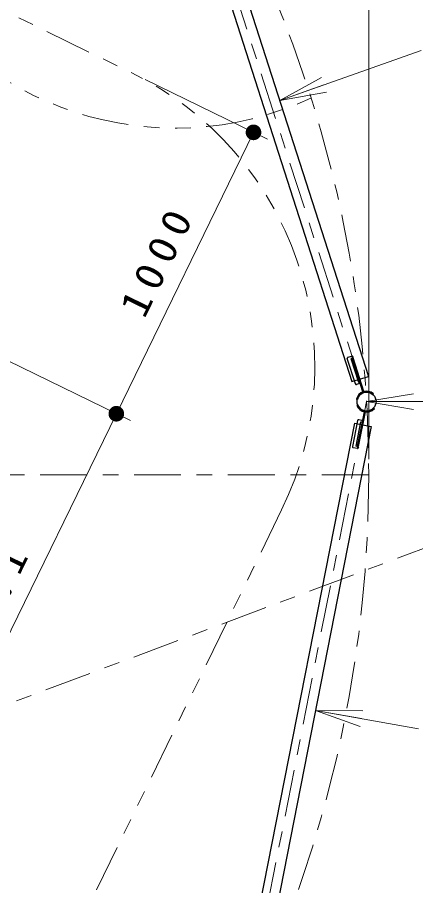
# Model space of a CAD drawing. Units: millimetres on the paper, scale 1:50. Extents: x -385 to 0, y -297 to 267.
# Drawn here: x -208 to -182.6, y 115.6 to 171.1 of the extents above; entities that cross this region are included whole.
import ezdxf

# ---------------------------------------------------------------- set-up
doc = ezdxf.new("R2010")
doc.units = ezdxf.units.MM
doc.linetypes.add('USER2', pattern=[6, 3, -1, 1, -1])
doc.linetypes.add('USER3', pattern=[8, 3, -1, 1, -1, 1, -1])
doc.layers.add('LY_1', color=7, linetype='Continuous', lineweight=25)
doc.styles.add('ＭＳ ゴシック', font='')
doc.styles.get('ＭＳ ゴシック').set_extended_font_data('MS Gothic')

# ---------------------------------------------------------------- blocks, each defined once
blk = doc.blocks.new('filled_dot')
at = {"color": 0, "linetype": 'Continuous', "lineweight": -2, "const_width": 1.25}
blk.add_lwpolyline([(-0.625, 0, 1), (0.625, 0, 1)], format="xyb", close=True, dxfattribs=at)

msp = doc.modelspace()

# ---------------------------------------------------------------- linework, layer by layer
at = {"layer": 'LY_1', "lineweight": 13}
for p, q in [((-185.565, 142.851), (-185.565, 235.556)), ((-191.257, 165.76), (-182.22, 168.947)), ((-199.851, 167.095), (-192.031, 163.281)), ((-191.257, 165.76), (-188.594, 167.229)), ((-191.257, 165.76), (-188.427, 166.758)), ((-188.261, 166.286), (-191.257, 165.76)), ((-192.93, 163.72), (-201.697, 145.744)), ((-208.618, 149.119), (-200.798, 145.305)), ((-185.701, 146.52), (-182.701, 147.02)), ((-182.701, 146.02), (-185.701, 146.52)), ((-185.701, 146.52), (-182.701, 146.52)), ((-185.701, 146.52), (-180.245, 146.52)), ((-201.697, 145.744), (-215.629, 117.178)), ((-186.104, 125.774), (-188.972, 126.788)), ((-188.972, 126.788), (-185.931, 126.759)), ((-188.972, 126.788), (-186.017, 126.267)), ((-188.972, 126.788), (-182.385, 125.626))]:
    msp.add_line(p, q, dxfattribs=at)
at = {"layer": 'LY_1', "linetype": 'USER2', "lineweight": 13}
for p, q in [((-197.945, 184.6), (-185.701, 146.52)), ((-223.059, 121.793), (-148.094, 149.84)), ((-185.701, 146.52), (-193.424, 107.273)), ((-185.565, 141.851), (-345.565, 141.851))]:
    msp.add_line(p, q, dxfattribs=at)
at = {"layer": 'LY_1'}
for p, q in [((-196.914, 183.354), (-185.589, 148.134)), ((-197.961, 183.017), (-186.636, 147.798)), ((-186.636, 147.798), (-185.589, 148.134)), ((-186.482, 145.143), (-193.623, 108.843)), ((-185.403, 144.93), (-192.544, 108.631)), ((-186.482, 145.143), (-185.403, 144.93))]:
    msp.add_line(p, q, dxfattribs=at)
at = {"layer": 'LY_1', "linetype": 'USER3', "lineweight": 13}
for p, q in [((-227.713, 180.685), (-200.749, 167.534)), ((-191.131, 139.599), (-204.282, 112.635))]:
    msp.add_line(p, q, dxfattribs=at)
at = {"layer": 'LY_1', "color": 1}
for p, q in [((-186.413, 147.651), (-186.933, 149.269)), ((-186.628, 149.43), (-186.894, 149.345)), ((-186.591, 149.316), (-186.705, 149.279)), ((-186.705, 149.279), (-186.219, 147.766)), ((-186.565, 149.366), (-186.577, 149.405)), ((-186.147, 147.673), (-186.337, 147.612)), ((-186.219, 147.766), (-186.143, 147.791)), ((-186.01, 145.323), (-186.206, 145.362)), ((-186.277, 145.315), (-186.605, 143.647)), ((-186.378, 143.663), (-186.071, 145.223)), ((-186.071, 145.223), (-185.992, 145.207)), ((-186.26, 143.64), (-186.378, 143.663)), ((-186.283, 143.522), (-186.558, 143.576)), ((-186.228, 143.593), (-186.236, 143.554))]:
    msp.add_line(p, q, dxfattribs=at)
at = {"layer": 'LY_1', "color": 2}
for p, q in [((-186.565, 149.314), (-186.626, 149.294)), ((-185.936, 147.148), (-186.626, 149.294)), ((-185.875, 147.167), (-186.565, 149.314)), ((-185.302, 146.976), (-185.259, 147.023)), ((-186.29, 146.658), (-186.352, 146.671)), ((-186.27, 146.315), (-186.331, 146.295)), ((-185.252, 146.115), (-185.204, 146.073)), ((-185.862, 145.87), (-186.297, 143.658)), ((-185.799, 145.858), (-186.234, 143.645)), ((-186.234, 143.645), (-186.297, 143.658))]:
    msp.add_line(p, q, dxfattribs=at)
at = {"layer": 'LY_1', "linetype": 'USER2', "lineweight": 13}
msp.add_circle((-265.565, 141.851), 80, dxfattribs=at)
at = {"layer": 'LY_1'}
msp.add_circle((-185.701, 146.52), 0.605, dxfattribs=at)
msp.add_circle((-185.701, 146.52), 0.605, dxfattribs=at)
at = {"layer": 'LY_1', "linetype": 'USER3', "lineweight": 13}
for centre, radius, start, end in [((-197.945, 184.6), 20.606, 208.8285, 294.9018), ((-209.907, 148.757), 20.891, 334, 64)]:
    msp.add_arc(centre, radius, start, end, dxfattribs=at)
at = {"layer": 'LY_1', "color": 1}
for centre, radius, start, end in [((-186.876, 149.288), 0.06, 107.8248, 197.8248), ((-186.616, 149.392), 0.04, 17.8249, 107.8248), ((-186.603, 149.354), 0.04, 287.8249, 17.8249), ((-186.356, 147.669), 0.06, 197.8248, 287.8249), ((-186.159, 147.711), 0.04, 287.8249, 17.8249), ((-186.218, 145.303), 0.06, 78.8699, 168.8699), ((-186.018, 145.284), 0.04, 348.8699, 78.8699), ((-186.546, 143.635), 0.06, 168.8699, 258.8699), ((-186.275, 143.561), 0.04, 258.8699, 348.8699), ((-186.268, 143.601), 0.04, 348.8699, 78.8699)]:
    msp.add_arc(centre, radius, start, end, dxfattribs=at)
at = {"layer": 'LY_1', "color": 2}
for radius, start, end in [(0.669, 48.6813, 166.9684), (0.605, 48.6813, 166.9684), (0.669, 199.7263, 318.0134), (0.605, 199.7263, 318.0134)]:
    msp.add_arc((-185.701, 146.52), radius, start, end, dxfattribs=at)

# ---------------------------------------------------------------- block references
at = {"layer": 'LY_1', "lineweight": 13, "xscale": 0.4, "yscale": 0.4}
for p, rotation in [((-192.93, 163.72), 244), ((-201.697, 145.744), 244), ((-201.697, 145.744), 64)]:
    msp.add_blockref('filled_dot', p, dxfattribs=dict(at, rotation=rotation))

# ---------------------------------------------------------------- texts
at = {"layer": 'LY_1', "char_height": 1.833, "attachment_point": 8, "rotation": 64, "style": 'ＭＳ ゴシック'}
for s, insert in [('\\T1.33;\\W1.15;1000', (-198.212, 155.17)), ('\\T1.33;\\W1.15;1589.1', (-209.562, 131.899))]:
    msp.add_mtext(s, dxfattribs=dict(at, insert=insert))

doc.saveas('drawing.dxf')
